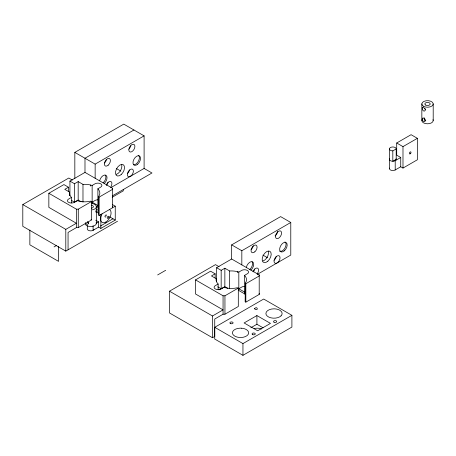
<?xml version="1.0" encoding="UTF-8"?>
<svg xmlns="http://www.w3.org/2000/svg" width="456" height="456" viewBox="0 0 456 456"><rect width="100%" height="100%" fill="white"/><g stroke="black" fill="none" stroke-linecap="round" stroke-linejoin="round"><path stroke-width="0.68" d="M72.361 180.074L68.799 178.017L22.8 204.584L22.8 226.324L65.801 251.119L117.534 221.245M68.468 191.434L68.468 187.211L63.908 184.583L48.849 193.276L48.849 207.366L76.386 223.258L76.391 227.607L68.064 232.423L68.058 249.814M69.58 195.658L69.58 192.113L64.781 189.343L68.468 187.211M69.928 195.185L69.928 181.1L84.993 172.402L112.529 188.294L112.529 189.377L99.163 197.1L99.157 215.528L98.467 215.129L98.673 196.456A15.179 8.761 0 0 0 97.886 188.778L100.702 187.12A4.047 2.337 0 0 0 100.702 183.814A4.047 2.337 0 0 0 94.979 183.814L92.14 185.455L90.687 185.039A15.179 8.761 0 0 0 82.981 184.372L78.181 181.602L74.493 183.734L74.493 202.168L71.638 200.526M74.83 178.592L74.83 152.389L123.781 124.123L144.102 135.859L144.102 168.441L110.683 187.735M48.849 193.276L76.391 209.167L76.386 223.258L65.801 229.374L65.801 251.119M74.493 202.168L78.181 200.036L78.181 181.602M76.391 227.607L78.272 227.607L78.272 209.167L91.639 201.449L90.522 201.164A15.179 8.761 0 0 1 77.218 200.714L74.351 202.344A4.047 2.337 0 0 1 68.628 202.344A4.047 2.337 0 0 1 68.628 199.038L71.472 197.397L70.737 196.565A15.179 8.761 0 0 1 69.58 192.113M82.981 202.099L82.981 184.372M90.687 186.082L90.687 185.039M78.272 227.607L91.633 219.883L91.639 201.449M92.14 203.889L92.14 185.455M98.741 208.238A15.179 8.761 0 0 0 97.886 207.212L97.886 188.778M98.673 197.499L98.673 196.456M112.529 188.294L112.529 207.816L112.524 206.728M219.04 266.686L215.477 264.634L169.478 291.202L169.478 312.941L212.479 337.731L214.736 336.431L214.736 319.035L223.064 314.218L224.95 314.218L238.306 306.495L238.311 288.061L237.2 287.776A15.179 8.761 0 0 1 223.896 287.331L221.029 288.956A4.047 2.337 0 0 1 215.306 288.961A4.047 2.337 0 0 1 215.3 285.655L218.145 284.014L217.415 283.176A15.179 8.761 0 0 1 216.252 278.73L211.453 275.96L215.146 273.828L210.581 271.195L195.527 279.893L195.521 293.977L223.064 309.875L223.064 314.218M215.146 278.052L215.146 273.828M216.252 280.856L216.258 278.73M216.6 281.802L216.606 267.718L231.665 259.014L259.202 274.905L259.202 275.994L245.841 283.712L245.835 302.146L245.14 301.747L245.345 283.073A15.179 8.761 0 0 0 244.558 275.39L247.38 273.737A4.047 2.337 0 0 0 247.374 270.431A4.047 2.337 0 0 0 241.651 270.431L238.819 272.067L237.365 271.651A15.179 8.761 0 0 0 229.653 270.984L224.854 268.219L221.166 270.345L221.166 288.785L217.746 286.807M195.527 279.893L223.064 295.784L223.064 309.875L212.479 315.985L212.479 337.731M221.166 288.785L224.854 286.653L224.854 268.219M224.95 314.218L224.95 295.784L238.311 288.061M229.653 288.711L229.653 270.984M237.365 272.694L237.365 271.651M238.819 272.067L238.819 290.506L244.558 293.829A15.179 8.761 0 0 1 245.413 294.85M242.951 355.327L242.951 343.596L291.903 315.33L291.903 327.066L242.951 355.327L214.736 339.036L214.736 327.305L263.688 299.039L291.903 315.33M244.541 293.807L244.558 275.39M245.345 284.116L245.345 283.073M245.835 302.146L259.202 294.428L259.202 274.905M231.665 259.014L231.665 244.872L280.617 216.606L290.78 222.477L290.78 255.058L257.361 274.352M389.549 158.796A3.38 1.955 0 0 0 392.815 161.253L396.201 159.304L396.201 148.93A3.38 1.955 0 0 0 392.815 146.975A3.38 1.955 0 0 0 389.435 148.93L389.435 168.577M396.201 148.93L392.815 150.879L392.815 161.253A3.38 1.955 0 0 0 396.082 158.796M133.944 129.994L84.987 158.255L84.993 172.402M74.83 152.389L95.15 164.12L144.102 135.859M112.638 195.698L151.973 172.984L144.039 168.401M112.216 197.243L123.28 190.859L123.28 189.434M95.777 210.165L98.77 208.438M95.794 212.046L97.966 210.792M99.157 215.528L115.248 206.186L112.387 204.533M54.059 246.913L56.299 245.613M96.153 223.297L98.604 221.878L98.604 227.099L100.867 228.405L115.248 220.1L115.248 206.186M98.604 227.099L93.081 230.286L93.081 225.72M100.405 226.062L112.991 218.794M157.645 274.94L165.682 270.3M396.703 142.99L411.084 134.691L417.377 138.322L417.377 159.771L402.99 168.076L400.733 166.771L400.733 157.497L396.703 155.165L396.703 142.99L402.99 146.621L417.377 138.322M400.733 157.497L395.209 160.683L395.209 169.957L400.733 166.771M231.665 244.872L241.828 250.737L290.78 222.477M218.926 289.896L222.004 288.118M256.91 315.563L244.102 322.951L257.663 330.777L270.465 323.389L256.91 315.563L256.91 324.256L250.811 327.778M76.391 209.167L78.272 209.167M223.064 295.784L224.95 295.784M425.796 120.834L424.564 120.07L424.154 117.722M88.624 223.537L87.466 222.061M90.938 219.478L91.633 219.883M116.246 168.469L120.88 171.148M262.918 255.086L267.552 257.76M98.467 196.696L99.163 197.1M69.928 181.1L74.493 183.734M245.14 283.307L245.841 283.712M216.606 267.718L221.166 270.345M97.869 205.456L92.14 202.15L94.973 200.515A4.047 2.337 0 0 1 98.006 199.831M96.148 206.203L97.886 207.212M244.541 292.068L238.819 288.768L241.651 287.126A4.047 2.337 0 0 1 244.678 286.442M109.537 216.799L115.248 220.1M78.181 200.036L81.179 201.769M95.72 211.516L98.576 213.169M224.854 286.653L227.857 288.386M95.726 220.219L98.604 221.878M256.91 324.256L263.072 327.813M22.8 204.584L65.801 229.374M169.478 291.202L212.479 315.985M214.736 327.305L242.951 343.596M425.636 109.776L424.906 108.517M87.677 221.639C90.351 223.839 85.774 226.022 85.574 222.568M259.202 293.345L259.202 294.428M433.2 103.951L433.2 120.515M421.84 103.951L421.84 120.521M402.99 146.621L402.99 168.076M241.828 250.737L241.828 264.885M218.145 284.014L218.145 289.52M105.798 222.078L105.798 222.944M100.867 214.491L100.867 228.405M92.158 203.518A5.683 3.277 0 0 1 96.37 206.688L96.37 223.252M95.15 164.12L95.15 178.267M87.307 225.646L87.307 228.906A3.38 1.955 0 0 0 90.248 230.844A3.38 1.955 0 0 0 93.959 229.414M71.472 197.397L71.472 202.909M58.545 246.451L58.545 261.368L29.857 244.804L29.857 230.046M252.96 271.673A4.258 2.462 -60 0 1 257.703 268.214A4.258 2.462 -60 0 1 257.076 274.045M252.077 261.778A5.324 3.072 -60 0 1 249.791 269.473M276.182 256.557A4.258 2.462 -60 0 1 274.05 260.251M254.716 268.949A4.258 2.462 -60 0 1 253.314 271.873M246.303 267.461A5.324 3.072 -60 0 1 252.607 261.875A5.324 3.072 -60 0 1 250.914 270.123M268.413 251.433A6.39 3.688 -60 0 1 262.878 261.014M277.75 231.409A4.258 2.462 -60 0 1 275.093 235.86M253.211 245.938A4.258 2.462 -60 0 1 251.079 249.626M254.089 328.673A6.39 3.688 0 0 1 261.391 329.038M284.954 241.897A5.324 3.072 -60 0 1 284.954 248.047A5.324 3.072 -60 0 1 279.631 251.119M395.745 169.552A3.38 1.955 0 0 1 391.522 170.379A3.38 1.955 0 0 1 389.549 168.07M392.815 150.879A3.38 1.955 0 0 1 389.435 148.93M109.525 209.532A7.456 4.303 -60 0 1 110.888 214.628L110.363 216.395A7.456 4.303 -60 0 1 101.232 221.667L100.702 220.505A7.456 4.303 -60 0 1 102.07 213.835M106.009 216.788A1.174 0.678 -60 0 1 104.983 216.628A1.174 0.678 -60 0 1 105.724 215.078A1.174 0.678 -60 0 1 106.624 215.511M91.377 205.2A2.662 1.539 0 0 1 93.355 206.688A2.662 1.539 0 0 1 91.382 208.17M96.176 222.403A5.683 3.277 0 0 1 92.163 226.421A5.683 3.277 0 0 1 85.204 224.101M96.37 206.688A5.683 3.277 0 0 1 92.163 209.857M424.251 120.013A3.38 1.955 0 0 1 425.129 119.136M433.006 119.671A5.683 3.277 0 0 1 427.523 123.798A5.683 3.277 0 0 1 422.034 119.671M106.533 159.321A4.258 2.462 -60 0 1 104.401 163.009M121.741 164.815A6.39 3.688 -60 0 1 116.206 174.403M129.504 169.945A4.258 2.462 -60 0 1 127.372 173.633M106.288 185.056A4.258 2.462 -60 0 1 110.728 181.471A4.258 2.462 -60 0 1 111.025 186.521M130.855 145.795A4.258 2.462 -60 0 1 129.179 148.593M99.63 180.844A5.324 3.072 -60 0 1 105.929 175.258A5.324 3.072 -60 0 1 104.242 183.506M105.404 175.161A5.324 3.072 -60 0 1 103.119 182.856M108.038 182.337A4.258 2.462 -60 0 1 106.636 185.256M138.282 155.279A5.324 3.072 -60 0 1 138.607 160.814A5.324 3.072 -60 0 1 133.733 164.747M128.888 149.317L128.871 150.241A4.258 2.462 -60 0 0 131.921 151.591A4.258 2.462 -60 0 0 134.873 146.65A4.258 2.462 -60 0 0 132.337 144.438L131.55 144.865A4.258 2.462 -60 0 0 128.888 149.317M275.566 235.934L275.544 236.852A4.258 2.462 -60 0 0 278.593 238.203A4.258 2.462 -60 0 0 281.546 233.267A4.258 2.462 -60 0 0 279.009 231.049L278.223 231.483A4.258 2.462 -60 0 0 275.566 235.934M422.302 107.861C421.754 109.543 423.994 112.643 425.277 110.318C425.699 108.984 423.117 106.214 422.302 107.861M422.302 118.463C421.754 120.15 423.994 123.245 425.277 120.92C425.699 119.586 423.117 116.816 422.302 118.463M254.38 308.74C258.558 312.263 257.942 305.03 254.38 308.74M281.05 315.848L279.762 316.817A8.117 4.685 0 0 1 266.184 314.72L265.905 313.506A8.117 4.685 0 0 1 274.022 308.82L276.125 308.98A8.117 4.685 0 0 1 281.05 315.848M241.378 328.212L240.546 328.149A8.117 4.685 0 0 0 232.429 332.834L232.708 334.048A8.117 4.685 0 0 0 241.252 337.503A8.117 4.685 0 0 0 248.634 333.239A8.117 4.685 0 0 0 242.649 328.309L241.378 328.212M230.365 323.498L230.109 323.31A1.596 0.923 0 0 1 231.357 321.925A1.596 0.923 0 0 1 232.993 323.161A1.596 0.923 0 0 1 230.365 323.498M277.812 262.422A4.258 2.462 -60 0 0 279.163 255.822A4.258 2.462 -60 0 0 274.124 260.29A4.258 2.462 -60 0 0 277.812 262.422M254.847 251.797A4.258 2.462 -60 0 0 256.198 245.203A4.258 2.462 -60 0 0 251.153 249.671A4.258 2.462 -60 0 0 254.847 251.797M267.849 261.185A6.39 3.688 -60 0 0 269.878 251.284A6.39 3.688 -60 0 0 262.314 257.988A6.39 3.688 -60 0 0 267.849 261.185M274.016 322.181A1.596 0.923 0 0 0 276.689 321.765A1.596 0.923 0 0 0 274.734 320.636A1.596 0.923 0 0 0 274.016 322.181M252.556 334.573A1.596 0.923 0 0 0 255.229 334.157A1.596 0.923 0 0 0 253.274 333.028A1.596 0.923 0 0 0 252.556 334.573M284.39 250.794A5.324 3.072 -60 0 0 286.083 242.546A5.324 3.072 -60 0 0 279.779 248.132A5.324 3.072 -60 0 0 284.39 250.794M410.4 153.706A1.174 0.678 -60 0 0 410.77 151.894A1.174 0.678 -60 0 0 409.385 153.125A1.174 0.678 -60 0 0 410.4 153.706M108.271 218.093A1.174 0.678 -60 0 0 108.642 216.281A1.174 0.678 -60 0 0 107.257 217.506A1.174 0.678 -60 0 0 108.271 218.093M425.636 105.04A2.662 1.539 0 0 0 430.093 104.35A2.662 1.539 0 0 0 426.827 102.469A2.662 1.539 0 0 0 425.636 105.04M423.504 106.271A5.683 3.277 0 0 0 433.006 104.8A5.683 3.277 0 0 0 426.046 100.782A5.683 3.277 0 0 0 423.504 106.271M121.176 174.568A6.39 3.688 -60 0 0 123.2 164.673A6.39 3.688 -60 0 0 115.642 171.376A6.39 3.688 -60 0 0 121.176 174.568M108.169 165.186A4.258 2.462 -60 0 0 109.52 158.585A4.258 2.462 -60 0 0 104.481 163.054A4.258 2.462 -60 0 0 108.169 165.186M131.14 175.805A4.258 2.462 -60 0 0 132.491 169.21A4.258 2.462 -60 0 0 127.452 173.679A4.258 2.462 -60 0 0 131.14 175.805M137.718 164.177A5.324 3.072 -60 0 0 139.405 155.929A5.324 3.072 -60 0 0 133.106 161.515A5.324 3.072 -60 0 0 137.718 164.177"/></g></svg>
